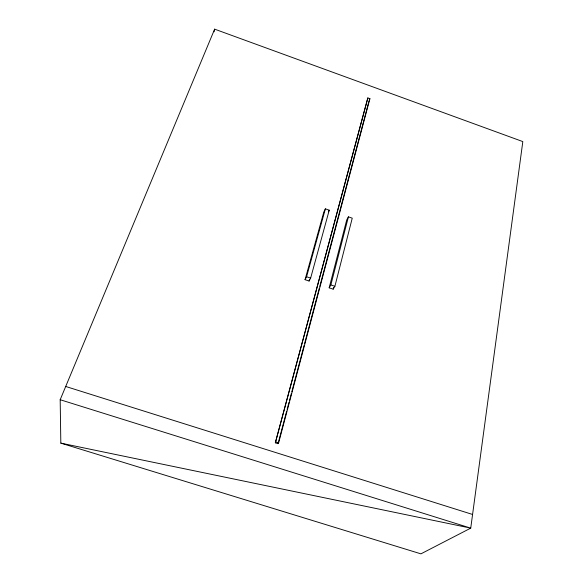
<?xml version="1.0" encoding="UTF-8"?>
<svg xmlns="http://www.w3.org/2000/svg" width="583" height="583" viewBox="0 0 583 583"><rect width="100%" height="100%" fill="white"/><g stroke="black" fill="none" stroke-linecap="round" stroke-linejoin="round"><path stroke-width="0.87" d="M214.078 31.81L214.639 29.15L522.82 141.589L470.736 528.125L420.919 553.85L60.829 443.131L60.18 399.727L214.639 29.15M334.89 286.304L352.241 218.18L348.415 216.847L346.703 220.002L329.169 287.82L333.177 289.175L334.89 286.304L330.86 284.941L329.169 287.82M333.177 289.175L333.622 287.412M330.86 284.941L348.415 216.847M278.033 443.663L278.638 442.832L369.921 98.68L367.837 97.929L275.336 442.81L278.033 443.663L286.661 411.153M287.127 409.397L289 402.365M289.467 400.608L291.332 393.576M291.799 391.82L304.158 345.253M304.625 343.489L319.324 288.133M319.79 286.377L369.01 100.976M275.336 442.81L367.837 97.929M309.077 281.042L310.644 278.113L329.227 210.186L325.38 208.845L323.798 212.059L305.047 279.68L309.077 281.042L309.551 279.308M305.047 279.68L306.585 276.743L325.38 208.845M369.25 100.094L369.921 98.68M328.426 211.782L329.227 210.186M60.829 443.131L470.736 528.125L60.18 399.727M65.711 386.471L472.573 514.461M275.934 441.972L278.638 442.832M306.585 276.743L310.644 278.113"/></g></svg>
